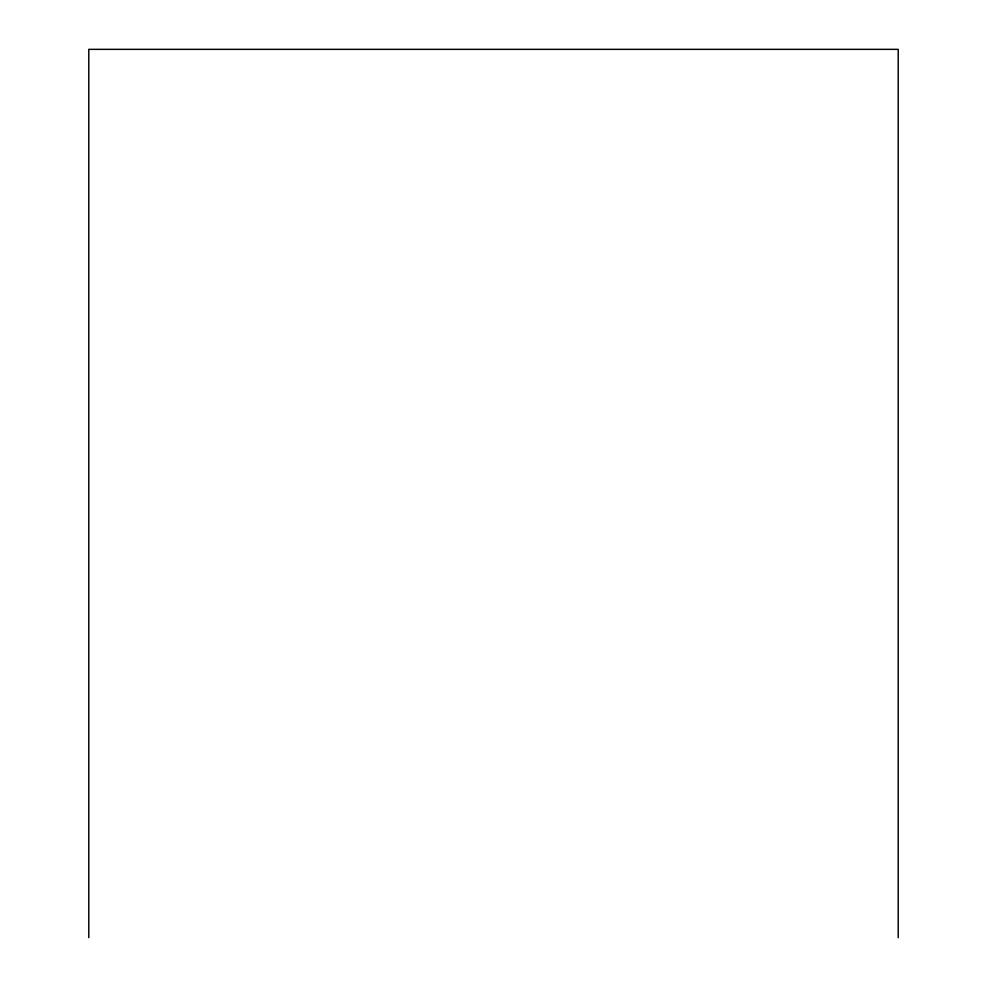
<?xml version="1.0" encoding="UTF-8"?>
<svg xmlns="http://www.w3.org/2000/svg" width="987" height="987" viewBox="0 0 987 987"><rect width="100%" height="100%" fill="white"/><g stroke="black" fill="none" stroke-linecap="round" stroke-linejoin="round"><path stroke-width="1.48" d="M898.207 937.65L898.207 49.35L88.793 49.35L88.793 937.65"/></g></svg>
